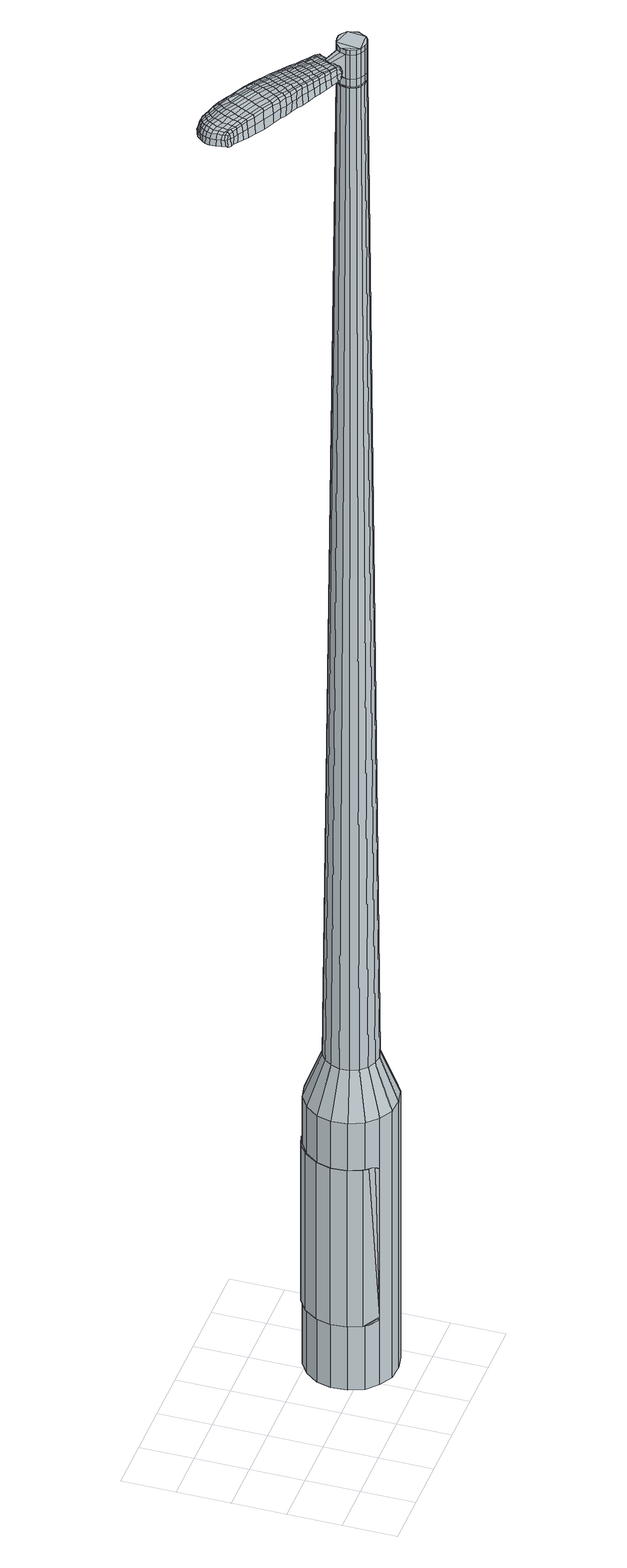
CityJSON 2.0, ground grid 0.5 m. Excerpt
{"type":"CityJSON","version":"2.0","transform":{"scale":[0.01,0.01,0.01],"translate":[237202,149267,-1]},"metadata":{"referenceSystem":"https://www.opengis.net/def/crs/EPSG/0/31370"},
"CityObjects":{
"object1":{"type":"GenericCityObject","attributes":{"cluster":264,"mean_distance_to_centroid":0.0415,"new_centroid_x":237203.77,"new_centroid_y":149267.66,"mean_distance_to_camera":9.46,"H1":5.54,"H2":5.82,"Z_final":112.02,"cluster2":-1,"proj_x":237206.3,"proj_y":149262.56,"id_line":43993,"bearing_l":243.52,"distance":5.69,"orientation":"right","G_obj":153.52},"geometry":[{"type":"MultiSurface","lod":"2","boundaries":[[[0,1,2,3]],[[1,4,5,2]],[[4,6,7,5]],[[6,8,9,7]],[[8,10,11,9]],[[10,12,13,11]],[[12,14,15,13]],[[14,16,17,15]],[[16,18,19,17]],[[18,20,21,19]],[[20,22,23,21]],[[22,24,25,23]],[[24,26,27,25]],[[26,28,29,27]],[[28,30,31,29]],[[30,32,33,31]],[[32,34,35,33]],[[34,0,3,35]],[[36,37,38,39]],[[38,40,41,42]],[[41,43,42]],[[42,44,45,46]],[[45,47,46]],[[46,48,49,50]],[[49,51,50]],[[42,46,50,38]],[[50,52,39,38]],[[53,36,39]],[[2,5,7,35]],[[7,9,11,15]],[[11,13,15]],[[15,17,19,23]],[[19,21,23]],[[23,25,27,31]],[[27,29,31]],[[15,23,31,7]],[[31,33,35,7]],[[3,2,35]],[[1,0,54,55]],[[0,34,56,54]],[[34,32,57,56]],[[32,30,58,57]],[[30,28,59,58]],[[28,26,60,59]],[[26,24,61,60]],[[24,22,62,61]],[[22,20,63,62]],[[20,18,64,63]],[[18,16,65,64]],[[16,14,66,65]],[[14,12,67,66]],[[12,10,68,67]],[[10,8,69,68]],[[8,6,70,69]],[[6,4,71,70]],[[4,1,55,71]],[[55,54,72,73]],[[54,56,74,72]],[[56,57,75,74]],[[57,58,76,75]],[[58,59,77,76]],[[59,60,78,77]],[[60,61,79,78]],[[61,62,80,79]],[[62,63,81,80]],[[63,64,82,81]],[[64,65,83,82]],[[65,66,84,83]],[[66,67,85,84]],[[67,68,86,85]],[[68,69,87,86]],[[69,70,88,87]],[[70,71,89,88]],[[71,55,73,89]],[[90,91,92,93]],[[94,95,91,90]],[[96,97,95,94]],[[98,99,97,96]],[[100,101,99,98]],[[78,102,101,100]],[[103,104,102,78]],[[105,106,104,103]],[[107,108,106,105]],[[82,109,108,107]],[[110,111,109,82]],[[84,112,111,110]],[[113,114,112,84]],[[115,116,114,113]],[[117,118,116,115]],[[88,119,118,117]],[[89,120,119,88]],[[93,92,120,89]],[[121,122,123,124]],[[125,121,124,126]],[[127,125,126,128]],[[129,127,128,130]],[[131,129,130,132]],[[133,131,132,134]],[[135,133,134,136]],[[137,135,136,138]],[[139,137,138,140]],[[141,139,140,142]],[[143,141,142,144]],[[145,143,144,146]],[[147,145,146,148]],[[149,147,148,150]],[[151,149,150,152]],[[153,151,152,154]],[[73,72,90,93]],[[72,74,94,90]],[[74,75,96,94]],[[75,76,98,96]],[[76,77,100,98]],[[77,78,100]],[[79,103,78]],[[79,80,105,103]],[[80,81,107,105]],[[81,82,107]],[[83,110,82]],[[83,84,110]],[[85,113,84]],[[85,86,115,113]],[[86,87,117,115]],[[87,88,117]],[[73,93,89]],[[155,156,92,91]],[[156,120,92]],[[157,118,119]],[[157,158,116,118]],[[158,159,114,116]],[[159,112,114]],[[160,111,112]],[[160,109,111]],[[161,108,109]],[[161,162,106,108]],[[162,163,104,106]],[[163,102,104]],[[164,101,102]],[[164,165,99,101]],[[165,166,97,99]],[[166,167,95,97]],[[167,155,91,95]],[[39,52,153,168]],[[156,155,169,154]],[[53,39,168,122]],[[155,167,123,169]],[[36,53,122,121]],[[167,166,124,123]],[[37,36,121,125]],[[166,165,126,124]],[[38,37,125,127]],[[165,164,128,126]],[[40,38,127,129]],[[164,102,130,128]],[[41,40,129,131]],[[102,163,132,130]],[[43,41,131,133]],[[163,162,134,132]],[[42,43,133,135]],[[162,161,136,134]],[[44,42,135,137]],[[161,109,138,136]],[[45,44,137,139]],[[109,160,140,138]],[[47,45,139,141]],[[160,112,142,140]],[[46,47,141,143]],[[112,159,144,142]],[[48,46,143,145]],[[159,158,146,144]],[[49,48,145,147]],[[158,157,148,146]],[[51,49,147,149]],[[157,119,150,148]],[[50,51,149,151]],[[119,120,152,150]],[[52,50,151,153]],[[120,156,154,152]],[[153,154,170,171]],[[154,169,172,170]],[[169,123,173,172]],[[123,122,174,173]],[[122,168,175,174]],[[168,153,171,175]],[[176,177,178,179]],[[180,176,179,181]],[[176,180,182,183]],[[177,176,183,184]],[[185,186,187,188]],[[189,185,188,190]],[[185,189,191,192]],[[186,185,192,193]],[[194,195,196,197]],[[198,194,197,199]],[[194,198,200,201]],[[195,194,201,202]],[[203,204,205,206]],[[207,203,206,208]],[[203,207,209,210]],[[204,203,210,211]],[[212,213,214,215]],[[216,212,215,217]],[[212,216,218,219]],[[213,212,219,220]],[[221,222,223,224]],[[225,221,224,226]],[[221,225,227,228]],[[222,221,228,229]],[[230,231,232,233]],[[222,230,233,223]],[[230,222,229,234]],[[231,230,234,235]],[[236,237,238,239]],[[231,236,239,232]],[[236,231,235,240]],[[237,236,240,241]],[[242,180,181,243]],[[237,242,243,238]],[[242,237,241,244]],[[180,242,244,182]],[[245,246,247,248]],[[249,245,248,250]],[[245,249,251,252]],[[246,245,252,253]],[[254,255,256,257]],[[246,254,257,247]],[[254,246,253,258]],[[255,254,258,259]],[[260,261,262,263]],[[255,260,263,256]],[[260,255,259,264]],[[261,260,264,265]],[[266,267,268,269]],[[261,266,269,262]],[[266,261,265,270]],[[267,266,270,271]],[[272,177,184,273]],[[267,272,273,268]],[[272,267,271,274]],[[177,272,274,178]],[[275,276,277,278]],[[279,275,278,280]],[[275,279,281,282]],[[276,275,282,283]],[[284,285,286,287]],[[276,284,287,277]],[[284,276,283,288]],[[285,284,288,289]],[[290,291,292,293]],[[285,290,293,286]],[[290,285,289,294]],[[291,290,294,295]],[[296,189,190,297]],[[291,296,297,292]],[[296,291,295,298]],[[189,296,298,191]],[[299,300,301,302]],[[303,299,302,304]],[[299,303,305,306]],[[300,299,306,307]],[[308,309,310,311]],[[300,308,311,301]],[[308,300,307,312]],[[309,308,312,313]],[[314,315,316,317]],[[309,314,317,310]],[[314,309,313,318]],[[315,314,318,319]],[[320,321,322,323]],[[315,320,323,316]],[[320,315,319,324]],[[321,320,324,325]],[[326,186,193,327]],[[321,326,327,322]],[[326,321,325,328]],[[186,326,328,187]],[[329,215,214,330]],[[331,329,330,332]],[[329,331,333,334]],[[215,329,334,217]],[[335,331,332,336]],[[337,335,336,338]],[[335,337,339,340]],[[331,335,340,333]],[[341,337,338,342]],[[343,341,342,344]],[[341,343,345,346]],[[337,341,346,339]],[[347,343,344,348]],[[349,347,348,350]],[[347,349,351,352]],[[343,347,352,345]],[[353,349,350,354]],[[204,353,354,205]],[[353,204,211,355]],[[349,353,355,351]],[[356,357,202,201]],[[358,356,201,200]],[[356,358,359,360]],[[357,356,360,361]],[[362,363,361,360]],[[364,362,360,359]],[[362,364,365,366]],[[363,362,366,367]],[[368,369,367,366]],[[370,368,366,365]],[[368,370,371,372]],[[369,368,372,373]],[[374,375,373,372]],[[376,374,372,371]],[[374,376,209,207]],[[375,374,207,208]],[[377,378,379,380]],[[279,377,380,281]],[[377,279,280,381]],[[378,377,381,382]],[[383,198,199,384]],[[378,383,384,379]],[[383,378,382,385]],[[198,383,385,200]],[[386,387,388,389]],[[225,386,389,227]],[[386,225,226,390]],[[387,386,390,391]],[[392,393,394,395]],[[387,392,395,388]],[[392,387,391,396]],[[393,392,396,397]],[[398,195,202,399]],[[393,398,399,394]],[[398,393,397,400]],[[195,398,400,196]],[[401,402,403,404]],[[183,401,404,184]],[[401,183,182,405]],[[402,401,405,406]],[[407,408,409,410]],[[402,407,410,403]],[[407,402,406,411]],[[408,407,411,412]],[[413,206,205,414]],[[408,413,414,409]],[[413,408,412,415]],[[206,413,415,208]],[[416,417,418,419]],[[188,416,419,190]],[[416,188,187,420]],[[417,416,420,421]],[[422,210,209,423]],[[417,422,423,418]],[[422,417,421,424]],[[210,422,424,211]],[[425,426,427,428]],[[303,425,428,305]],[[425,303,304,429]],[[426,425,429,430]],[[431,216,217,432]],[[426,431,432,427]],[[431,426,430,433]],[[216,431,433,218]],[[434,435,436,437]],[[249,434,437,251]],[[434,249,250,438]],[[435,434,438,439]],[[440,441,442,443]],[[435,440,443,436]],[[440,435,439,444]],[[441,440,444,445]],[[446,213,220,447]],[[441,446,447,442]],[[446,441,445,448]],[[213,446,448,214]],[[449,450,439,438]],[[248,449,438,250]],[[449,248,247,451]],[[450,449,451,452]],[[453,454,445,444]],[[450,453,444,439]],[[453,450,452,455]],[[454,453,455,456]],[[457,330,214,448]],[[454,457,448,445]],[[457,454,456,458]],[[330,457,458,332]],[[459,460,461,462]],[[306,459,462,307]],[[459,306,305,428]],[[460,459,428,427]],[[463,334,333,464]],[[460,463,464,461]],[[463,460,427,432]],[[334,463,432,217]],[[465,466,452,451]],[[257,465,451,247]],[[465,257,256,467]],[[466,465,467,468]],[[469,470,456,455]],[[466,469,455,452]],[[469,466,468,471]],[[470,469,471,472]],[[473,336,332,458]],[[470,473,458,456]],[[473,470,472,474]],[[336,473,474,338]],[[475,476,477,478]],[[312,475,478,313]],[[475,312,307,462]],[[476,475,462,461]],[[479,340,339,480]],[[476,479,480,477]],[[479,476,461,464]],[[340,479,464,333]],[[481,482,468,467]],[[263,481,467,256]],[[481,263,262,483]],[[482,481,483,484]],[[485,486,472,471]],[[482,485,471,468]],[[485,482,484,487]],[[486,485,487,488]],[[489,342,338,474]],[[486,489,474,472]],[[489,486,488,490]],[[342,489,490,344]],[[491,492,493,494]],[[318,491,494,319]],[[491,318,313,478]],[[492,491,478,477]],[[495,346,345,496]],[[492,495,496,493]],[[495,492,477,480]],[[346,495,480,339]],[[497,498,484,483]],[[269,497,483,262]],[[497,269,268,499]],[[498,497,499,500]],[[501,502,488,487]],[[498,501,487,484]],[[501,498,500,503]],[[502,501,503,504]],[[505,348,344,490]],[[502,505,490,488]],[[505,502,504,506]],[[348,505,506,350]],[[507,508,509,510]],[[324,507,510,325]],[[507,324,319,494]],[[508,507,494,493]],[[511,352,351,512]],[[508,511,512,509]],[[511,508,493,496]],[[352,511,496,345]],[[513,514,500,499]],[[273,513,499,268]],[[513,273,184,404]],[[514,513,404,403]],[[515,516,504,503]],[[514,515,503,500]],[[515,514,403,410]],[[516,515,410,409]],[[517,354,350,506]],[[516,517,506,504]],[[517,516,409,414]],[[354,517,414,205]],[[518,519,421,420]],[[328,518,420,187]],[[518,328,325,510]],[[519,518,510,509]],[[520,355,211,424]],[[519,520,424,421]],[[520,519,509,512]],[[355,520,512,351]],[[521,522,382,381]],[[278,521,381,280]],[[521,278,277,523]],[[522,521,523,524]],[[525,358,200,385]],[[522,525,385,382]],[[525,522,524,526]],[[358,525,526,359]],[[527,528,529,530]],[[228,527,530,229]],[[527,228,227,389]],[[528,527,389,388]],[[531,532,533,534]],[[528,531,534,529]],[[531,528,388,395]],[[532,531,395,394]],[[535,357,361,536]],[[532,535,536,533]],[[535,532,394,399]],[[357,535,399,202]],[[537,538,524,523]],[[287,537,523,277]],[[537,287,286,539]],[[538,537,539,540]],[[541,364,359,526]],[[538,541,526,524]],[[541,538,540,542]],[[364,541,542,365]],[[543,544,545,546]],[[234,543,546,235]],[[543,234,229,530]],[[544,543,530,529]],[[547,548,549,550]],[[544,547,550,545]],[[547,544,529,534]],[[548,547,534,533]],[[551,363,367,552]],[[548,551,552,549]],[[551,548,533,536]],[[363,551,536,361]],[[553,554,540,539]],[[293,553,539,286]],[[553,293,292,555]],[[554,553,555,556]],[[557,370,365,542]],[[554,557,542,540]],[[557,554,556,558]],[[370,557,558,371]],[[559,560,561,562]],[[240,559,562,241]],[[559,240,235,546]],[[560,559,546,545]],[[563,564,565,566]],[[560,563,566,561]],[[563,560,545,550]],[[564,563,550,549]],[[567,369,373,568]],[[564,567,568,565]],[[567,564,549,552]],[[369,567,552,367]],[[569,570,556,555]],[[297,569,555,292]],[[569,297,190,419]],[[570,569,419,418]],[[571,376,371,558]],[[570,571,558,556]],[[571,570,418,423]],[[376,571,423,209]],[[572,573,406,405]],[[244,572,405,182]],[[572,244,241,562]],[[573,572,562,561]],[[574,575,412,411]],[[573,574,411,406]],[[574,573,561,566]],[[575,574,566,565]],[[576,375,208,415]],[[575,576,415,412]],[[576,575,565,568]],[[375,576,568,373]],[[577,578,579,580]],[[580,579,581,582]],[[583,581,579,584]],[[584,579,578,585]],[[586,587,588,589]],[[589,588,590,591]],[[592,590,588,593]],[[593,588,587,594]],[[595,596,597,598]],[[598,597,599,600]],[[601,599,597,602]],[[602,597,596,603]],[[604,605,606,607]],[[607,606,608,609]],[[610,608,606,611]],[[611,606,605,612]],[[613,614,615,616]],[[616,615,617,618]],[[619,617,615,620]],[[620,615,614,621]],[[622,623,624,625]],[[625,624,626,627]],[[628,626,624,629]],[[629,624,623,630]],[[631,632,633,634]],[[634,633,623,622]],[[630,623,633,635]],[[635,633,632,636]],[[637,638,639,640]],[[640,639,632,631]],[[636,632,639,641]],[[641,639,638,642]],[[582,581,643,644]],[[644,643,638,637]],[[642,638,643,645]],[[645,643,581,583]],[[646,647,648,649]],[[649,648,650,651]],[[652,650,648,653]],[[653,648,647,654]],[[655,656,657,658]],[[658,657,647,646]],[[654,647,657,659]],[[659,657,656,660]],[[661,662,663,664]],[[664,663,656,655]],[[660,656,663,665]],[[665,663,662,666]],[[667,668,669,670]],[[670,669,662,661]],[[666,662,669,671]],[[671,669,668,672]],[[585,578,673,674]],[[674,673,668,667]],[[672,668,673,675]],[[675,673,578,577]],[[676,677,678,679]],[[679,678,680,681]],[[682,680,678,683]],[[683,678,677,684]],[[685,686,687,688]],[[688,687,677,676]],[[684,677,687,689]],[[689,687,686,690]],[[691,692,693,694]],[[694,693,686,685]],[[690,686,693,695]],[[695,693,692,696]],[[591,590,697,698]],[[698,697,692,691]],[[696,692,697,699]],[[699,697,590,592]],[[700,701,702,703]],[[703,702,704,705]],[[706,704,702,707]],[[707,702,701,708]],[[709,710,711,712]],[[712,711,701,700]],[[708,701,711,713]],[[713,711,710,714]],[[715,716,717,718]],[[718,717,710,709]],[[714,710,717,719]],[[719,717,716,720]],[[721,722,723,724]],[[724,723,716,715]],[[720,716,723,725]],[[725,723,722,726]],[[594,587,727,728]],[[728,727,722,721]],[[726,722,727,729]],[[729,727,587,586]],[[613,616,730,731]],[[731,730,732,733]],[[734,732,730,735]],[[735,730,616,618]],[[733,732,736,737]],[[737,736,738,739]],[[740,738,736,741]],[[741,736,732,734]],[[739,738,742,743]],[[743,742,744,745]],[[746,744,742,747]],[[747,742,738,740]],[[745,744,748,749]],[[749,748,750,751]],[[752,750,748,753]],[[753,748,744,746]],[[751,750,754,755]],[[755,754,605,604]],[[612,605,754,756]],[[756,754,750,752]],[[603,757,758,602]],[[602,758,759,601]],[[760,759,758,761]],[[761,758,757,762]],[[762,763,764,761]],[[761,764,765,760]],[[766,765,764,767]],[[767,764,763,768]],[[768,769,770,767]],[[767,770,771,766]],[[772,771,770,773]],[[773,770,769,774]],[[774,775,776,773]],[[773,776,777,772]],[[610,777,776,608]],[[608,776,775,609]],[[778,779,780,781]],[[781,780,680,682]],[[681,680,780,782]],[[782,780,779,783]],[[600,599,784,785]],[[785,784,779,778]],[[783,779,784,786]],[[786,784,599,601]],[[787,788,789,790]],[[790,789,626,628]],[[627,626,789,791]],[[791,789,788,792]],[[793,794,795,796]],[[796,795,788,787]],[[792,788,795,797]],[[797,795,794,798]],[[603,596,799,800]],[[800,799,794,793]],[[798,794,799,801]],[[801,799,596,595]],[[802,803,804,805]],[[805,804,584,585]],[[583,584,804,806]],[[806,804,803,807]],[[808,809,810,811]],[[811,810,803,802]],[[807,803,810,812]],[[812,810,809,813]],[[604,607,814,815]],[[815,814,809,808]],[[813,809,814,816]],[[816,814,607,609]],[[817,818,819,820]],[[820,819,589,591]],[[586,589,819,821]],[[821,819,818,822]],[[610,611,823,824]],[[824,823,818,817]],[[822,818,823,825]],[[825,823,611,612]],[[826,827,828,829]],[[829,828,704,706]],[[704,828,705]],[[705,828,827,830]],[[618,617,831,832]],[[832,831,827,826]],[[830,827,831,833]],[[833,831,617,619]],[[834,835,836]],[[836,835,650,652]],[[651,650,835,837]],[[837,835,834,838]],[[839,840,841,842]],[[842,841,834,836]],[[838,834,841,843]],[[843,841,840,844]],[[621,614,845,846]],[[846,845,840,839]],[[844,840,845,847]],[[847,845,614,613]],[[838,848,849,837]],[[837,849,649,651]],[[646,649,849,850]],[[849,848,850]],[[844,851,852,843]],[[843,852,848,838]],[[850,848,852,853]],[[853,852,851,854]],[[613,731,855,847]],[[847,855,851,844]],[[854,851,855,856]],[[856,855,731,733]],[[857,858,859,860]],[[860,859,707,708]],[[706,707,859,829]],[[829,859,858,826]],[[734,735,861,862]],[[862,861,858,857]],[[826,858,861,832]],[[832,861,735,618]],[[863,864,850]],[[850,864,658,646]],[[655,658,864,865]],[[865,864,863,866]],[[854,867,868,853]],[[853,868,863,850]],[[866,863,868,869]],[[869,868,867,870]],[[733,737,871,856]],[[856,871,867,854]],[[870,867,871,872]],[[872,871,737,739]],[[873,874,875,876]],[[876,875,713,714]],[[708,713,875,860]],[[860,875,874,857]],[[740,741,877,878]],[[878,877,874,873]],[[857,874,877,862]],[[862,877,741,734]],[[866,879,880,865]],[[865,880,664,655]],[[661,664,880,881]],[[881,880,879,882]],[[870,883,884,869]],[[869,884,879,866]],[[882,879,884,885]],[[885,884,883,886]],[[739,743,887,872]],[[872,887,883,870]],[[886,883,887,888]],[[888,887,743,745]],[[889,890,891,892]],[[892,891,719,720]],[[714,719,891,876]],[[876,891,890,873]],[[746,747,893,894]],[[894,893,890,889]],[[873,890,893,878]],[[878,893,747,740]],[[882,895,896,881]],[[881,896,670,661]],[[667,670,896,897]],[[897,896,895,898]],[[886,899,900,885]],[[885,900,895,882]],[[898,895,900,901]],[[901,900,899,902]],[[745,749,903,888]],[[888,903,899,886]],[[902,899,903,904]],[[904,903,749,751]],[[905,906,907,908]],[[908,907,725,726]],[[720,725,907,892]],[[892,907,906,889]],[[752,753,909,910]],[[910,909,906,905]],[[889,906,909,894]],[[894,909,753,746]],[[898,911,912,897]],[[897,912,674,667]],[[585,674,912,805]],[[805,912,911,802]],[[902,913,914,901]],[[901,914,911,898]],[[802,911,914,811]],[[811,914,913,808]],[[751,755,915,904]],[[904,915,913,902]],[[808,913,915,815]],[[815,915,755,604]],[[822,916,917,821]],[[821,917,729,586]],[[726,729,917,908]],[[908,917,916,905]],[[612,756,918,825]],[[825,918,916,822]],[[905,916,918,910]],[[910,918,756,752]],[[783,919,920,782]],[[782,920,679,681]],[[676,679,920,921]],[[921,920,919,922]],[[601,759,923,786]],[[786,923,919,783]],[[922,919,923,924]],[[924,923,759,760]],[[925,926,927,928]],[[928,927,629,630]],[[628,629,927,790]],[[790,927,926,787]],[[929,930,931,932]],[[932,931,926,925]],[[787,926,931,796]],[[796,931,930,793]],[[762,757,933,934]],[[934,933,930,929]],[[793,930,933,800]],[[800,933,757,603]],[[922,935,936,921]],[[921,936,688,676]],[[685,688,936,937]],[[937,936,935,938]],[[760,765,939,924]],[[924,939,935,922]],[[938,935,939,940]],[[940,939,765,766]],[[941,942,943,944]],[[944,943,635,636]],[[630,635,943,928]],[[928,943,942,925]],[[945,946,947,948]],[[948,947,942,941]],[[925,942,947,932]],[[932,947,946,929]],[[768,763,949,950]],[[950,949,946,945]],[[929,946,949,934]],[[934,949,763,762]],[[938,951,952,937]],[[937,952,694,685]],[[691,694,952,953]],[[953,952,951,954]],[[766,771,955,940]],[[940,955,951,938]],[[954,951,955,956]],[[956,955,771,772]],[[957,958,959,960]],[[960,959,641,642]],[[636,641,959,944]],[[944,959,958,941]],[[961,962,963,964]],[[964,963,958,957]],[[941,958,963,948]],[[948,963,962,945]],[[774,769,965,966]],[[966,965,962,961]],[[945,962,965,950]],[[950,965,769,768]],[[954,967,968,953]],[[953,968,698,691]],[[591,698,968,820]],[[820,968,967,817]],[[772,777,969,956]],[[956,969,967,954]],[[817,967,969,824]],[[824,969,777,610]],[[807,970,971,806]],[[806,971,645,583]],[[642,645,971,960]],[[960,971,970,957]],[[813,972,973,812]],[[812,973,970,807]],[[957,970,973,964]],[[964,973,972,961]],[[609,775,974,816]],[[816,974,972,813]],[[961,972,974,966]],[[966,974,775,774]],[[577,580,179,178]],[[580,582,181,179]],[[592,593,192,191]],[[593,594,193,192]],[[595,598,197,196]],[[598,600,199,197]],[[619,620,219,218]],[[620,621,220,219]],[[622,625,224,223]],[[625,627,226,224]],[[631,634,233,232]],[[634,622,223,233]],[[637,640,239,238]],[[640,631,232,239]],[[582,644,243,181]],[[644,637,238,243]],[[652,653,252,251]],[[653,654,253,252]],[[654,659,258,253]],[[659,660,259,258]],[[660,665,264,259]],[[665,666,265,264]],[[666,671,270,265]],[[671,672,271,270]],[[672,675,274,271]],[[675,577,178,274]],[[682,683,282,281]],[[683,684,283,282]],[[684,689,288,283]],[[689,690,289,288]],[[690,695,294,289]],[[695,696,295,294]],[[696,699,298,295]],[[699,592,191,298]],[[700,703,302,301]],[[703,705,304,302]],[[709,712,311,310]],[[712,700,301,311]],[[715,718,317,316]],[[718,709,310,317]],[[721,724,323,322]],[[724,715,316,323]],[[594,728,327,193]],[[728,721,322,327]],[[778,781,380,379]],[[781,682,281,380]],[[600,785,384,199]],[[785,778,379,384]],[[627,791,390,226]],[[791,792,391,390]],[[792,797,396,391]],[[797,798,397,396]],[[798,801,400,397]],[[801,595,196,400]],[[705,429,304]],[[705,830,430,429]],[[830,833,433,430]],[[833,619,218,433]],[[836,437,436]],[[836,652,251,437]],[[839,842,443,442]],[[842,836,436,443]],[[621,846,447,220]],[[846,839,442,447]],[[975,976,977,978]],[[979,980,978,977]],[[981,982,983,984]],[[985,986,987,988]],[[976,989,990,977]],[[991,979,977,990]],[[992,981,984,993]],[[994,995,986,985]],[[989,996,997,990]],[[997,998,991,990]],[[999,992,993,1000]],[[1001,995,994,1002]],[[996,1003,1004,997]],[[1004,1005,998,997]],[[1006,999,1000,1007]],[[1008,1001,1002,1009]],[[1010,1011,1012,1013]],[[1014,1015,1011,1010]],[[1014,1016,1017,1015]],[[1016,1018,1019,1017]],[[1020,1021,1022,1023]],[[1024,1025,1021,1020]],[[1026,1027,1025,1024]],[[1028,1029,1027,1026]],[[1023,1012,1011,1020]],[[1020,1011,1015,1024]],[[1015,1017,1026,1024]],[[1017,1019,1028,1026]],[[984,983,980,979]],[[993,984,979,991]],[[998,1000,993,991]],[[1005,1007,1000,998]],[[985,988,982,981]],[[994,985,981,992]],[[1002,994,992,999]],[[1009,1002,999,1006]],[[986,1010,1013,987]],[[995,1014,1010,986]],[[1016,1014,995,1001]],[[1018,1016,1001,1008]],[[1030,1031,1032,1033]],[[1032,1034,1035,1036]],[[1032,1036,1037,1038]],[[1032,1038,1033]],[[1039,1030,1033,1040]],[[1041,1040,1033,1042]],[[1043,1042,1033]],[[1044,1032,1031,1045]],[[1046,1044,1045,1047]],[[1048,1046,1047,1049]],[[1050,1048,1049,1051]],[[1052,1050,1051,1053]],[[1053,1054,1055,1056]],[[1053,1056,1057,1058]],[[1053,1058,1059,1060]],[[1059,1061,1062,1063]],[[1059,1063,1064,1065]],[[1059,1065,1060]],[[1053,1060,1052]],[[1066,1067,1031,1030]],[[1068,1069,1034,1032]],[[1070,1071,1043,1033]],[[1067,1072,1045,1031]],[[1073,1068,1032,1044]],[[1072,1074,1047,1045]],[[1075,1073,1044,1046]],[[1074,1076,1049,1047]],[[1077,1075,1046,1048]],[[1076,1078,1051,1049]],[[1079,1077,1048,1050]],[[1078,1080,1053,1051]],[[1081,1079,1050,1052]],[[1080,1082,1054,1053]],[[1083,1084,1061,1059]],[[1085,1081,1052,1060]],[[1055,1054,1082,1086]],[[1056,1055,1086,1087]],[[1057,1056,1087,1088]],[[1058,1057,1088,1089]],[[1059,1058,1089,1083]],[[1090,1066,1030,1039]],[[1091,1090,1039,1040]],[[1092,1091,1040,1041]],[[1093,1092,1041,1042]],[[1071,1093,1042,1043]],[[1035,1034,1069,1094]],[[1062,1061,1084,1095]],[[1036,1035,1094,1096]],[[1037,1036,1096,1097]],[[1038,1037,1097,1098]],[[1033,1038,1098,1070]],[[1063,1062,1095,1099]],[[1064,1063,1099,1100]],[[1065,1064,1100,1101]],[[1060,1065,1101,1085]]]}]}
},
"vertices":[
[136,84,384],[145,96,384],[145,96,96],[136,84,96],[157,104,384],[157,104,96],[172,107,384],[172,107,96],[186,105,384],[186,105,96],[200,99,384],[200,99,96],[210,88,384],[210,88,96],[215,75,384],[215,75,96],[216,60,384],[216,60,96],[212,46,384],[212,46,96],[203,34,384],[203,34,96],[191,26,384],[191,26,96],[177,23,384],[177,23,96],[162,24,384],[162,24,96],[149,31,384],[149,31,96],[139,41,384],[139,41,96],[133,55,384],[133,55,96],[132,70,384],[132,70,96],[161,62,1524],[163,57,1524],[166,54,1524],[162,71,1524],[171,52,1524],[175,51,1524],[184,55,1524],[180,52,1524],[186,59,1524],[188,63,1524],[186,72,1524],[187,68,1524],[182,76,1524],[178,78,1524],[169,77,1524],[174,78,1524],[165,75,1524],[161,66,1524],[152,76,429],[157,83,429],[149,68,429],[150,59,429],[153,51,429],[159,45,429],[167,41,429],[176,40,429],[184,42,429],[192,47,429],[197,54,429],[199,62,429],[199,71,429],[195,79,429],[189,85,429],[181,89,429],[173,90,429],[164,88,429],[162,71,1483],[165,75,1483],[161,66,1483],[161,62,1483],[163,57,1483],[166,54,1483],[171,52,1483],[175,51,1483],[180,52,1483],[184,55,1483],[186,59,1483],[188,63,1483],[187,68,1483],[186,72,1483],[182,76,1483],[178,78,1483],[174,78,1483],[169,77,1483],[163,71,1483],[163,71,1485],[165,74,1485],[165,74,1483],[162,66,1483],[162,66,1485],[162,62,1483],[162,62,1485],[164,58,1483],[164,58,1485],[167,54,1483],[167,54,1485],[171,52,1485],[175,52,1483],[175,52,1485],[179,53,1483],[179,53,1485],[183,56,1483],[183,56,1485],[186,59,1485],[187,63,1483],[187,63,1485],[187,68,1485],[185,72,1483],[185,72,1485],[182,75,1483],[182,75,1485],[178,77,1483],[178,77,1485],[174,78,1485],[169,77,1485],[161,62,1519],[161,66,1519],[161,66,1493],[161,62,1493],[163,57,1519],[163,57,1493],[166,54,1519],[166,54,1493],[171,52,1519],[171,52,1493],[175,51,1519],[175,51,1493],[180,52,1519],[180,52,1493],[184,55,1519],[184,55,1493],[186,59,1519],[186,59,1493],[188,63,1519],[188,63,1493],[187,68,1519],[187,68,1493],[186,72,1519],[186,72,1493],[182,76,1519],[182,76,1493],[178,78,1519],[178,78,1493],[174,78,1519],[174,78,1493],[169,77,1519],[169,77,1493],[165,75,1519],[165,75,1493],[162,71,1485],[165,75,1485],[178,78,1485],[182,76,1485],[186,72,1485],[188,63,1485],[184,55,1485],[180,52,1485],[175,51,1485],[166,54,1485],[163,57,1485],[161,62,1485],[161,66,1485],[162,71,1519],[162,71,1493],[147,82,1513],[147,82,1518],[146,79,1513],[144,76,1513],[144,76,1518],[146,79,1518],[88,130,1519],[94,126,1518],[94,128,1509],[88,132,1510],[80,134,1519],[80,136,1510],[81,132,1526],[88,128,1525],[94,124,1525],[71,95,1519],[77,92,1518],[79,93,1525],[72,96,1525],[63,99,1519],[64,100,1526],[61,98,1510],[69,95,1510],[75,92,1509],[13,144,1519],[14,147,1519],[14,147,1513],[12,144,1513],[12,140,1519],[11,140,1513],[13,139,1524],[14,143,1524],[16,146,1524],[79,111,1530],[86,107,1529],[87,110,1529],[81,114,1530],[71,115,1531],[72,118,1531],[69,111,1530],[77,107,1530],[84,104,1529],[151,75,1512],[153,77,1512],[152,78,1517],[150,76,1517],[150,72,1512],[149,73,1517],[149,72,1506],[151,75,1506],[152,78,1506],[34,155,1519],[38,154,1519],[37,155,1512],[34,156,1512],[32,155,1518],[32,157,1512],[32,154,1522],[34,154,1523],[37,152,1524],[42,152,1519],[47,150,1519],[47,152,1512],[42,154,1512],[42,151,1524],[47,149,1525],[53,148,1519],[60,144,1519],[59,146,1511],[52,149,1511],[53,146,1526],[60,143,1526],[70,139,1519],[70,141,1510],[70,137,1526],[152,93,1513],[146,97,1513],[146,95,1518],[152,92,1517],[157,90,1512],[156,90,1516],[157,91,1506],[152,94,1507],[145,98,1507],[139,101,1514],[133,104,1515],[133,103,1520],[139,99,1519],[139,102,1507],[132,106,1507],[126,108,1515],[120,112,1516],[120,110,1522],[126,106,1521],[126,110,1508],[119,114,1508],[113,115,1517],[107,119,1517],[107,117,1524],[113,114,1523],[113,117,1508],[106,121,1509],[100,123,1518],[101,121,1524],[100,125,1509],[18,123,1519],[20,121,1519],[21,122,1524],[18,124,1523],[16,125,1518],[17,125,1522],[14,124,1512],[16,122,1512],[19,121,1512],[25,119,1519],[30,116,1519],[31,117,1525],[26,120,1524],[23,118,1512],[28,115,1512],[35,113,1519],[42,109,1519],[43,110,1526],[36,114,1526],[33,112,1511],[40,108,1511],[52,104,1519],[54,105,1526],[50,103,1510],[138,66,1513],[131,69,1513],[130,68,1507],[137,65,1507],[144,64,1512],[143,64,1506],[143,65,1516],[140,67,1517],[133,70,1518],[125,72,1514],[118,75,1515],[116,74,1507],[123,71,1507],[126,73,1519],[119,76,1520],[111,78,1515],[104,81,1516],[102,80,1508],[109,77,1508],[112,79,1521],[105,82,1522],[97,84,1517],[90,87,1517],[89,86,1509],[95,83,1508],[99,85,1523],[92,87,1524],[84,89,1518],[82,89,1509],[85,90,1524],[146,78,1519],[147,80,1519],[139,81,1520],[140,84,1520],[138,79,1520],[144,75,1519],[132,85,1522],[133,87,1522],[126,88,1523],[127,90,1523],[124,85,1523],[131,82,1521],[119,91,1524],[120,94,1524],[112,94,1525],[113,97,1525],[111,92,1525],[117,88,1524],[106,98,1526],[107,100,1526],[99,101,1527],[100,104,1527],[97,98,1527],[104,95,1526],[92,104,1528],[94,107,1528],[91,101,1528],[17,142,1527],[19,145,1527],[16,138,1526],[20,136,1527],[21,140,1528],[23,143,1528],[27,137,1529],[28,140,1529],[25,133,1528],[32,130,1530],[33,133,1530],[35,137,1530],[40,130,1531],[41,134,1531],[38,126,1530],[46,122,1531],[48,126,1531],[50,129,1531],[59,120,1531],[61,124,1531],[58,117,1531],[14,127,1518],[13,130,1519],[12,129,1513],[13,126,1513],[16,127,1523],[15,129,1523],[12,134,1519],[11,134,1513],[14,134,1524],[30,155,1518],[27,155,1518],[28,154,1523],[30,154,1523],[29,157,1513],[26,156,1513],[23,154,1519],[20,152,1519],[21,151,1524],[25,153,1523],[23,155,1513],[19,153,1513],[17,150,1519],[18,149,1524],[16,150,1513],[88,126,1528],[87,125,1528],[93,121,1528],[94,123,1527],[80,131,1528],[79,129,1529],[85,122,1529],[84,120,1530],[90,116,1529],[92,119,1528],[77,127,1529],[76,124,1530],[82,117,1530],[89,113,1529],[74,121,1531],[73,98,1528],[74,100,1529],[66,103,1529],[65,101,1528],[80,95,1527],[81,97,1528],[76,103,1529],[67,107,1530],[82,100,1528],[146,64,1512],[147,66,1512],[146,67,1517],[145,65,1517],[145,64,1506],[146,66,1506],[148,69,1512],[147,70,1517],[147,69,1506],[158,88,1512],[157,87,1512],[157,88,1506],[158,89,1506],[157,88,1517],[156,87,1517],[156,84,1512],[155,82,1512],[154,83,1506],[156,85,1506],[155,85,1517],[154,82,1517],[154,80,1512],[153,80,1506],[153,80,1517],[152,91,1519],[151,89,1519],[145,94,1520],[145,93,1520],[150,87,1519],[149,85,1519],[144,91,1520],[142,88,1520],[148,83,1519],[141,86,1520],[140,68,1519],[141,69,1519],[134,72,1520],[133,71,1520],[143,72,1519],[136,75,1520],[139,98,1521],[138,96,1521],[132,101,1522],[132,100,1522],[137,94,1521],[136,92,1521],[130,98,1522],[129,95,1523],[135,89,1522],[128,93,1523],[127,74,1521],[128,76,1521],[121,79,1522],[120,77,1522],[129,79,1521],[122,82,1522],[126,105,1523],[125,103,1523],[119,109,1524],[119,107,1524],[124,101,1523],[123,99,1524],[117,105,1525],[116,102,1525],[121,96,1524],[115,100,1525],[113,80,1523],[114,82,1523],[107,85,1524],[106,83,1524],[116,85,1524],[109,88,1525],[113,112,1525],[112,111,1525],[107,116,1526],[106,114,1526],[111,108,1526],[110,106,1526],[104,112,1527],[103,109,1527],[108,103,1526],[102,106,1527],[100,86,1525],[101,88,1525],[94,91,1526],[93,89,1526],[102,91,1526],[96,94,1527],[100,119,1527],[99,118,1527],[98,115,1527],[97,113,1528],[95,110,1528],[86,92,1527],[87,94,1527],[89,97,1528],[18,126,1525],[17,128,1525],[21,124,1526],[20,126,1526],[16,133,1526],[20,131,1527],[32,153,1525],[30,153,1525],[34,151,1526],[36,152,1525],[27,152,1525],[24,150,1526],[28,148,1527],[31,150,1526],[21,148,1526],[25,146,1527],[26,121,1526],[25,124,1527],[31,118,1527],[31,121,1528],[25,128,1528],[31,125,1529],[41,150,1526],[38,149,1527],[44,147,1528],[46,148,1527],[36,148,1527],[33,146,1528],[39,143,1529],[42,145,1528],[30,143,1528],[37,140,1530],[36,115,1528],[36,118,1529],[44,111,1528],[44,114,1529],[37,122,1529],[45,118,1530],[52,145,1528],[50,144,1528],[58,140,1529],[59,141,1528],[48,142,1529],[46,140,1530],[53,135,1530],[56,138,1530],[43,137,1530],[51,133,1531],[54,106,1529],[55,109,1529],[56,113,1530],[69,136,1528],[68,135,1529],[66,132,1530],[65,130,1530],[63,127,1531],[93,126,1509],[93,125,1518],[87,128,1518],[87,130,1509],[79,132,1519],[79,134,1510],[80,130,1525],[87,126,1525],[93,123,1525],[79,95,1525],[78,94,1518],[71,97,1518],[73,98,1525],[64,101,1519],[65,102,1525],[62,100,1510],[70,96,1509],[76,93,1509],[16,146,1513],[16,146,1519],[15,143,1519],[14,143,1513],[14,139,1519],[13,140,1513],[15,139,1524],[16,142,1524],[18,145,1524],[87,111,1528],[85,108,1528],[79,111,1529],[80,114,1529],[71,115,1529],[72,118,1529],[69,112,1529],[77,108,1529],[84,105,1528],[150,79,1516],[151,78,1512],[149,76,1512],[149,76,1516],[148,73,1512],[147,74,1516],[147,73,1506],[149,76,1506],[150,79,1506],[37,154,1512],[37,152,1519],[34,153,1518],[34,155,1512],[32,153,1518],[32,155,1512],[32,152,1522],[34,152,1523],[37,151,1523],[46,150,1512],[47,148,1519],[41,150,1519],[41,152,1512],[41,149,1524],[47,147,1525],[58,144,1511],[59,143,1519],[52,146,1519],[51,148,1511],[52,144,1525],[59,141,1526],[69,137,1519],[69,139,1510],[69,136,1526],[145,94,1518],[145,95,1513],[151,91,1513],[151,90,1517],[155,89,1512],[154,88,1515],[155,90,1506],[151,93,1506],[144,97,1507],[132,101,1520],[131,103,1514],[138,99,1514],[138,98,1519],[138,100,1507],[131,104,1507],[119,109,1522],[119,110,1516],[125,106,1515],[125,105,1521],[125,108,1508],[118,112,1508],[106,116,1523],[106,117,1517],[112,114,1516],[112,112,1522],[112,116,1508],[105,119,1508],[99,121,1517],[100,119,1524],[99,123,1509],[23,124,1523],[22,123,1519],[19,125,1518],[20,126,1523],[17,126,1518],[18,127,1522],[16,125,1512],[18,124,1512],[20,122,1512],[32,118,1525],[31,117,1519],[26,120,1519],[27,121,1524],[24,120,1512],[29,117,1512],[44,112,1526],[43,111,1519],[36,115,1519],[37,115,1525],[34,114,1511],[41,110,1511],[53,106,1519],[54,107,1526],[51,105,1510],[131,70,1507],[132,71,1513],[139,68,1513],[138,67,1506],[144,66,1512],[143,66,1506],[143,67,1515],[140,69,1517],[133,72,1518],[117,76,1507],[118,77,1514],[125,74,1514],[124,73,1507],[126,75,1519],[120,77,1520],[103,82,1508],[105,83,1516],[111,80,1515],[110,79,1508],[113,80,1521],[106,83,1522],[89,88,1508],[91,88,1517],[98,85,1516],[96,85,1508],[99,86,1522],[93,89,1523],[84,91,1517],[83,91,1509],[86,92,1524],[145,78,1518],[146,81,1518],[138,82,1519],[140,84,1519],[137,79,1519],[143,76,1518],[132,85,1520],[133,87,1520],[125,88,1521],[126,91,1521],[124,85,1521],[130,82,1520],[118,91,1523],[120,94,1523],[112,95,1524],[113,97,1524],[110,92,1524],[117,89,1523],[105,98,1525],[106,101,1525],[98,101,1526],[100,104,1526],[97,98,1526],[104,95,1525],[92,105,1527],[93,107,1527],[90,102,1527],[20,144,1526],[18,141,1526],[17,138,1525],[21,136,1526],[22,139,1526],[23,142,1526],[29,140,1528],[27,137,1528],[26,133,1527],[32,130,1528],[34,133,1529],[35,136,1529],[42,133,1530],[40,130,1530],[39,127,1529],[47,123,1530],[48,126,1530],[50,129,1530],[61,124,1530],[59,121,1530],[58,117,1530],[14,130,1513],[15,130,1518],[16,127,1518],[15,127,1512],[18,128,1523],[17,130,1523],[14,135,1519],[13,134,1513],[16,134,1523],[28,152,1523],[28,153,1518],[30,153,1518],[31,152,1523],[30,155,1512],[27,154,1512],[22,150,1523],[21,150,1519],[24,152,1519],[25,151,1523],[24,153,1513],[21,151,1513],[18,148,1519],[20,148,1524],[18,149,1513],[92,121,1527],[86,124,1527],[87,125,1527],[93,122,1526],[79,129,1527],[78,128,1528],[90,116,1528],[83,119,1528],[85,122,1528],[91,119,1527],[77,126,1528],[75,123,1529],[82,117,1529],[88,113,1528],[74,121,1529],[66,104,1528],[74,100,1527],[73,99,1527],[66,102,1527],[80,96,1526],[80,97,1527],[76,104,1528],[68,108,1528],[82,101,1527],[144,68,1516],[145,67,1512],[145,66,1512],[144,67,1516],[144,67,1506],[146,70,1512],[146,71,1516],[145,70,1506],[155,88,1512],[156,88,1512],[155,89,1506],[155,88,1516],[154,87,1516],[152,84,1506],[153,83,1512],[154,86,1512],[154,86,1506],[153,85,1516],[152,83,1516],[152,81,1512],[151,81,1506],[151,81,1516],[150,89,1518],[151,90,1518],[144,93,1519],[148,85,1518],[149,87,1518],[143,91,1519],[142,88,1519],[147,83,1518],[141,86,1519],[134,73,1519],[140,70,1518],[140,69,1518],[134,72,1519],[142,73,1518],[135,76,1519],[137,96,1520],[138,97,1520],[131,101,1521],[131,100,1521],[135,92,1520],[136,94,1520],[130,98,1521],[129,95,1521],[134,90,1520],[127,93,1521],[120,79,1521],[127,76,1520],[127,75,1520],[120,78,1521],[129,79,1520],[122,82,1521],[124,103,1522],[125,104,1522],[118,108,1523],[118,107,1523],[122,99,1522],[123,101,1522],[117,105,1523],[116,102,1524],[121,96,1523],[114,100,1524],[107,85,1523],[114,82,1522],[113,81,1522],[106,84,1523],[115,85,1522],[109,88,1523],[111,111,1524],[112,111,1524],[106,115,1525],[105,114,1525],[109,106,1525],[110,108,1524],[104,112,1525],[102,109,1526],[108,103,1525],[101,107,1526],[94,91,1525],[100,88,1524],[100,87,1524],[93,90,1525],[102,92,1524],[95,95,1525],[99,117,1526],[99,118,1526],[96,113,1527],[97,115,1526],[95,110,1527],[87,94,1526],[86,93,1526],[89,98,1526],[19,129,1524],[19,127,1524],[22,125,1525],[21,127,1525],[18,133,1525],[21,131,1525],[34,150,1525],[30,151,1524],[33,151,1524],[36,150,1525],[28,147,1526],[24,149,1525],[27,150,1524],[31,149,1525],[22,147,1525],[25,145,1526],[26,124,1526],[27,122,1526],[32,119,1526],[31,121,1527],[26,128,1526],[32,125,1527],[44,146,1527],[39,148,1526],[40,148,1526],[46,146,1526],[39,142,1528],[33,145,1527],[36,147,1526],[42,144,1527],[31,142,1527],[37,139,1528],[37,118,1527],[37,116,1527],[44,113,1527],[44,114,1528],[38,122,1528],[45,118,1529],[57,139,1528],[50,143,1527],[51,144,1527],[58,140,1527],[53,135,1529],[46,139,1529],[48,141,1528],[55,137,1528],[43,136,1529],[51,132,1530],[55,109,1528],[55,108,1528],[56,113,1529],[68,134,1528],[69,135,1528],[64,129,1529],[66,132,1529],[63,126,1530],[155,90,1508],[152,84,1508],[124,99,1509],[127,106,1509],[105,109,1510],[109,117,1510],[70,128,1512],[74,136,1512],[90,128,1511],[86,120,1511],[53,136,1513],[41,141,1514],[45,149,1514],[58,144,1513],[149,78,1508],[120,92,1509],[101,102,1510],[65,119,1512],[82,111,1511],[49,127,1513],[37,133,1514],[146,72,1508],[117,85,1509],[97,94,1510],[61,111,1512],[77,103,1511],[33,126,1514],[45,119,1513],[143,66,1508],[113,78,1509],[93,86,1510],[57,103,1512],[73,95,1511],[29,118,1514],[41,111,1513],[29,147,1514],[24,148,1514],[27,154,1514],[33,154,1514],[25,139,1514],[21,142,1514],[22,132,1514],[18,135,1514],[18,124,1514],[15,129,1514],[19,148,1515],[15,146,1515],[15,147,1515],[21,151,1515],[17,144,1515],[14,145,1515],[15,140,1515],[14,144,1515],[13,136,1515],[13,143,1515],[140,38,334],[137,42,334],[137,42,165],[147,31,171],[140,38,165],[143,36,165],[145,34,166],[146,32,167],[147,31,169],[143,36,334],[145,34,333],[146,32,332],[147,31,331],[147,31,328],[132,55,165],[132,55,334],[131,70,165],[131,70,334],[135,84,165],[135,84,334],[144,97,165],[144,97,334],[156,105,165],[156,105,334],[161,106,334],[164,107,334],[167,108,333],[169,108,332],[170,109,331],[171,109,328],[161,106,165],[171,109,171],[170,109,169],[169,108,167],[167,108,166],[164,107,165],[142,40,334],[140,43,334],[140,43,165],[142,40,165],[149,33,171],[149,33,328],[134,56,334],[134,56,165],[134,70,334],[134,70,165],[138,83,334],[138,83,165],[146,94,334],[146,94,165],[158,102,334],[158,102,165],[161,103,334],[171,106,328],[171,106,171],[161,103,165],[165,104,334],[168,105,333],[170,105,332],[171,106,331],[145,38,334],[147,36,333],[148,34,332],[149,33,331],[145,38,165],[171,106,169],[147,36,166],[148,34,167],[149,33,169],[170,105,167],[168,105,166],[165,104,165]
]}
